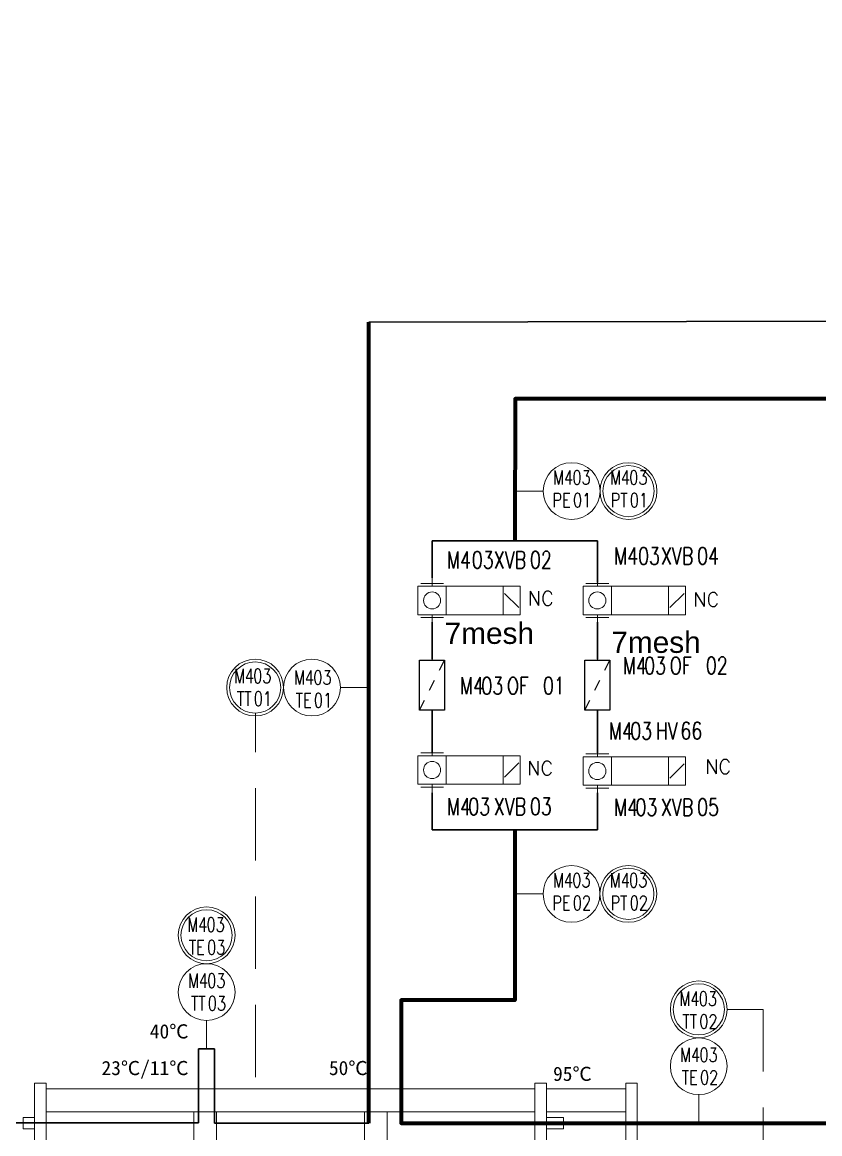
# Model space of a CAD drawing. Header units: inches. Extents: x 10544 to 11608, y 23833 to 24615.
# Drawn here: x 11320.3 to 11460.6, y 24152.4 to 24347.9 of the extents above; entities that cross this region are included whole.
import ezdxf
from ezdxf.enums import TextEntityAlignment as Align

# ---------------------------------------------------------------- set-up
doc = ezdxf.new("R2010")
doc.units = ezdxf.units.IN
doc.header["$MEASUREMENT"] = 0
doc.linetypes.add('DASHED', pattern=[19.05, 12.7, -6.35])
doc.linetypes.add('DASHED2', pattern=[9.525, 6.35, -3.175])
for name, color, linetype, lineweight in [('19 Pipe Process', 30, 'Continuous', 30), ('31 Equipment', 7, 'Continuous', 9), ('32 Instruments Control Loop', 140, 'DASHED', 9), ('33 Instruments Labels', 7, 'Continuous', 9), ('43 TXT English', 7, 'Continuous', 9), ('Pipe-process', 30, 'Continuous', 70)]:
    doc.layers.add(name, color=color, linetype=linetype, lineweight=lineweight)
for name, color, linetype in [('MATERIEL-DIVERS', 7, 'Continuous'), ('REPERES', 7, 'Continuous'), ('techn-data', 7, 'Continuous'), ('TEXTES', 7, 'Continuous'), ('VANNES', 7, 'Continuous')]:
    doc.layers.add(name, color=color, linetype=linetype)
doc.layers.get('REPERES').off()
doc.styles.add('ROMANS', font='ROMANS.SHX')
doc.styles.get("Standard").update_dxf_attribs({"font": 'arial.ttf'})

# ---------------------------------------------------------------- blocks, each defined once
blk = doc.blocks.new('PSTR')
at = {"color": 7}
for p, q in [((3, 1.5), (-3, 1.5)), ((-3, 1.5), (-3, -1.5)), ((1.8, 0.9), (3, 1.5)), ((3, -1.5), (3, 1.5)), ((-0.6, -0.3), (0.6, 0.3)), ((-3, -1.5), (-1.8, -0.9)), ((-3, -1.5), (3, -1.5))]:
    blk.add_line(p, q, dxfattribs=at)
at = {"color": 7, "extrusion": (-1, 0, 0)}
blk.add_point((-3, 0), dxfattribs=at)
at = {"color": 7, "extrusion": (1, 0, 0)}
blk.add_point((3, 0), dxfattribs=at)
blk = doc.blocks.new('APV-VLV-BFLY-SVS-3')
at = {"layer": '31 Equipment', "ltscale": 38}
for p, q in [((1.25, 15.25), (-1.25, 12.75)), ((2.5, 2.5), (-2.5, 2.5)), ((-2.5, 2.5), (-2.5, -2.5)), ((2.5, -2.5), (2.5, 2.5)), ((-2.5, 0), (-4, 0)), ((2.5, 0), (4, 0)), ((-2.5, -2.5), (2.5, -2.5))]:
    blk.add_line(p, q, dxfattribs=at)
at = {"layer": '31 Equipment'}
for p, q in [((-3, 2), (-3, -2)), ((3, -2), (3, 2))]:
    blk.add_line(p, q, dxfattribs=at)
at = {"layer": '31 Equipment', "ltscale": 38}
for points in [[(-2.5, 12.5), (2.5, 12.5), (2.5, 15.5), (-2.5, 15.5)], [(-2.5, 2.5), (2.5, 2.5), (2.5, 12.5), (-2.5, 12.5)]]:
    blk.add_lwpolyline(points, close=True, dxfattribs=at)
blk.add_circle((0, 0), 1.5, dxfattribs=at)
blk = doc.blocks.new('APV-INS-M-L-PE')
at = {"layer": '31 Equipment', "color": 7}
blk.add_line((0, -5), (0, -10), dxfattribs=at)
blk.add_circle((0, 0), 5, dxfattribs=at)
at = {"layer": '33 Instruments Labels', "style": 'ROMANS', "width": 0.8, "flags": 8}
blk.add_attdef('PE', text='', height=3, dxfattribs=at).set_placement((0, 0), align=Align.MIDDLE)
blk = doc.blocks.new('APV-INS-F-L-PT')
at = {"layer": '31 Equipment'}
for radius in [5, 4.5]:
    blk.add_circle((0, 0), radius, dxfattribs=at)
blk = doc.blocks.new('REPNORM1')
at = {"layer": 'TEXTES', "style": 'ROMANS', "width": 0.75}
for tag, p in [('ZONE', (-9.75, -1.25)), ('SOUSZONE', (-5.25, -1.25)), ('ELEMENT', (-0.75, -1.25)), ('NUM', (5.59, -1.22))]:
    blk.add_attdef(tag, p, '', height=3, dxfattribs=at)
blk = doc.blocks.new('REPINS')
at = {"layer": 'TEXTES', "style": 'ROMANS', "width": 0.75}
for tag, p in [('ZONE', (-3.3, 1)), ('SOUSZONE', (0.1, 1)), ('NUM', (0.2, -3))]:
    blk.add_attdef(tag, p, '', height=2.5, dxfattribs=at)
blk.add_attdef('ELEMENT', text='', height=2.5, dxfattribs=at).set_placement((-0.2, -3), align=Align.RIGHT)
blk = doc.blocks.new('APV-INS-M-L-TE')
at = {"layer": '31 Equipment', "color": 7}
blk.add_line((0, -5), (0, -10), dxfattribs=at)
blk.add_circle((0, 0), 5, dxfattribs=at)
at = {"layer": '33 Instruments Labels', "style": 'ROMANS', "width": 0.8, "flags": 8}
blk.add_attdef('TE', text='', height=3, dxfattribs=at).set_placement((0, 0), align=Align.MIDDLE)
blk = doc.blocks.new('APV-INS-F-L-TT')
at = {"layer": '31 Equipment'}
for radius in [5, 4.5]:
    blk.add_circle((0, 0), radius, dxfattribs=at)
blk = doc.blocks.new('APV-HEX-PLAT-13')
at = {"layer": '31 Equipment'}
for p, q in [((-1, 2), (-1, 37)), ((-1, 37), (1, 37)), ((1, 2), (1, 37)), ((1, 36), (15, 36)), ((15, 10), (15, 37)), ((15, 37), (17, 37)), ((17, 10), (17, 37)), ((17, 36), (103, 36)), ((103, 2), (103, 37)), ((103, 37), (105, 37)), ((105, 2), (105, 37)), ((1, 32), (15, 32)), ((17, 32), (103, 32)), ((43, 13), (43, 32)), ((47, 13), (47, 32)), ((73, 13), (73, 32)), ((77, 13), (77, 32)), ((12, 29), (12, 31)), ((12, 31), (15, 31)), ((105, 31), (107, 31)), ((107, 29), (107, 31)), ((12, 29), (15, 29)), ((105, 29), (107, 29)), ((12, 16), (15, 16)), ((12, 14), (12, 16)), ((105, 16), (107, 16)), ((107, 14), (107, 16)), ((12, 14), (15, 14)), ((105, 14), (107, 14)), ((1, 13), (15, 13)), ((17, 13), (103, 13)), ((1, 11), (15, 11)), ((15, 10), (17, 10)), ((17, 11), (103, 11)), ((-1, 6), (1, 6)), ((103, 6), (105, 6)), ((-1, 2), (1, 2)), ((103, 2), (105, 2))]:
    blk.add_line(p, q, dxfattribs=at)
for points in [[(0.5, 2), (-0.5, 2), (0.5, 0), (-0.5, 0)], [(104.5, 2), (103.5, 2), (104.5, 0), (103.5, 0)]]:
    blk.add_trace(points, dxfattribs=at)

msp = doc.modelspace()

# ---------------------------------------------------------------- linework, layer by layer
at = {"layer": '19 Pipe Process'}
for p, q in [((11500.69, 24295.38), (11381.31, 24295.14)), ((11392.43, 24250.19), (11392.43, 24256.69)), ((11421.5, 24256.69), (11392.43, 24256.69)), ((11421.5, 24249.37), (11421.5, 24256.69)), ((11392.43, 24235.87), (11392.43, 24242.37)), ((11421.5, 24235.87), (11421.5, 24242.37)), ((11392.43, 24219.37), (11392.43, 24226.87)), ((11421.5, 24219.37), (11421.5, 24226.87)), ((11392.43, 24212.37), (11392.43, 24205.87)), ((11421.5, 24205.87), (11421.5, 24212.37)), ((11421.5, 24205.87), (11392.43, 24205.87)), ((11351.36, 24154.3), (11351.36, 24167.3)), ((11351.36, 24167.3), (11354.15, 24167.3)), ((11354.15, 24167.3), (11354.14, 24154.26)), ((11354.14, 24154.26), (11381.31, 24154.26))]:
    msp.add_line(p, q, dxfattribs=at)
msp.add_lwpolyline([(11351.36, 24154.3), (11109.41, 24154.3), (11109.41, 24038.63)], dxfattribs=at)
at = {"layer": '32 Instruments Control Loop'}
for points in [[(11361.4, 24162.36), (11361.35, 24226.37)], [(11444.34, 24174.26), (11450.64, 24174.27)], [(11450.67, 24144.3), (11450.64, 24174.27)]]:
    msp.add_lwpolyline(points, dxfattribs=at)
at = {"layer": 'Pipe-process'}
for points in [[(11406.96, 24205.87), (11406.96, 24175.87), (11387.02, 24175.87), (11387.02, 24154.26), (11607.58, 24154.26), (11607.58, 24462.7), (11294.78, 24462.7)], [(11381.31, 24154.26), (11381.31, 24295.14)], [(11466.08, 24281.64), (11407.03, 24281.64), (11406.96, 24256.69)]]:
    msp.add_lwpolyline(points, dxfattribs=at)

# ---------------------------------------------------------------- block references
at = {"layer": '31 Equipment', "rotation": 90.00000000000001}
for name, p in [('APV-INS-F-L-TT', (11361.31, 24230.87)), ('APV-INS-M-L-TE', (11371.31, 24230.87))]:
    msp.add_blockref(name, p, dxfattribs=at)
at = {"layer": '31 Equipment'}
for name, p in [('APV-INS-F-L-TT', (11352.77, 24187.3)), ('APV-INS-M-L-TE', (11352.77, 24177.3)), ('APV-INS-F-L-TT', (11439.34, 24174.26)), ('APV-INS-M-L-TE', (11439.34, 24164.26))]:
    msp.add_blockref(name, p, dxfattribs=at)
at = {"layer": '31 Equipment', "xscale": -1}
msp.add_blockref('APV-HEX-PLAT-13', (11427.53, 24124.26), dxfattribs=at)
at = {"layer": '33 Instruments Labels', "xscale": -1, "rotation": 270}
for p in [(11416.98, 24265.43), (11416.96, 24194.58)]:
    msp.add_blockref('APV-INS-M-L-PE', p, dxfattribs=at)
at = {"layer": '33 Instruments Labels'}
for p in [(11426.98, 24265.43), (11426.96, 24194.58)]:
    msp.add_blockref('APV-INS-F-L-PT', p, dxfattribs=at)
at = {"layer": 'MATERIEL-DIVERS', "linetype": 'DASHED2', "xscale": -1.469999999999999, "yscale": 1.469999999999999, "zscale": 1.469999999999999, "rotation": 270}
for p in [(11392.43, 24231.28), (11421.5, 24231.28)]:
    msp.add_blockref('PSTR', p, dxfattribs=at)
at = {"layer": 'REPERES'}
for p, values in [((11417.01, 24265.58), {'ZONE': 'M4', 'SOUSZONE': '03', 'ELEMENT': 'PE', 'NUM': '01'}), ((11427.01, 24265.58), {'ZONE': 'M4', 'SOUSZONE': '03', 'ELEMENT': 'PT', 'NUM': '01'}), ((11360.87, 24230.67), {'ZONE': 'M4', 'SOUSZONE': '03', 'ELEMENT': 'TT', 'NUM': '01'}), ((11371.44, 24230.38), {'ZONE': 'M4', 'SOUSZONE': '03', 'ELEMENT': 'TE', 'NUM': '01'}), ((11416.99, 24194.73), {'ZONE': 'M4', 'SOUSZONE': '03', 'ELEMENT': 'PE', 'NUM': '02'}), ((11426.99, 24194.73), {'ZONE': 'M4', 'SOUSZONE': '03', 'ELEMENT': 'PT', 'NUM': '02'}), ((11352.66, 24186.93), {'ZONE': 'M4', 'SOUSZONE': '03', 'ELEMENT': 'TE', 'NUM': '03'}), ((11352.78, 24177.07), {'ZONE': 'M4', 'SOUSZONE': '03', 'ELEMENT': 'TT', 'NUM': '03'}), ((11439.23, 24173.89), {'ZONE': 'M4', 'SOUSZONE': '03', 'ELEMENT': 'TT', 'NUM': '02'}), ((11439.35, 24164.02), {'ZONE': 'M4', 'SOUSZONE': '03', 'ELEMENT': 'TE', 'NUM': '02'})]:
    msp.add_blockref('REPINS', p, dxfattribs=at).add_auto_attribs(values)
ref = msp.add_blockref('REPNORM1', (11404.05, 24253.07), dxfattribs=at)
ref.add_attrib('ZONE', 'M4', (11395.05, 24251.82), dxfattribs={"layer": 'TEXTES', "height": 3, "style": 'ROMANS', "width": 0.75})
ref.add_attrib('SOUSZONE', '03', (11399.41, 24251.82), dxfattribs={"layer": 'TEXTES', "height": 3, "style": 'ROMANS', "width": 0.75})
ref.add_attrib('ELEMENT', 'XVB', (11403.31, 24251.82), dxfattribs={"layer": 'TEXTES', "height": 3, "style": 'ROMANS', "width": 0.75})
ref.add_attrib('NUM', '02', (11409.64, 24251.84), dxfattribs={"layer": 'TEXTES', "height": 3, "style": 'ROMANS', "width": 0.75})
ref = msp.add_blockref('REPNORM1', (11433.45, 24253.76), dxfattribs=at)
ref.add_attrib('ZONE', 'M4', (11424.45, 24252.51), dxfattribs={"layer": 'TEXTES', "height": 3, "style": 'ROMANS', "width": 0.75})
ref.add_attrib('SOUSZONE', '03', (11428.66, 24252.51), dxfattribs={"layer": 'TEXTES', "height": 3, "style": 'ROMANS', "width": 0.75})
ref.add_attrib('ELEMENT', 'XVB', (11432.7, 24252.51), dxfattribs={"layer": 'TEXTES', "height": 3, "style": 'ROMANS', "width": 0.75})
ref.add_attrib('NUM', '04', (11439.04, 24252.53), dxfattribs={"layer": 'TEXTES', "height": 3, "style": 'ROMANS', "width": 0.75})
ref = msp.add_blockref('REPNORM1', (11434.99, 24234.47), dxfattribs=at)
ref.add_attrib('ZONE', 'M4', (11425.99, 24233.22), dxfattribs={"layer": 'TEXTES', "height": 3, "style": 'ROMANS', "width": 0.75})
ref.add_attrib('SOUSZONE', '03', (11429.74, 24233.22), dxfattribs={"layer": 'TEXTES', "height": 3, "style": 'ROMANS', "width": 0.75})
ref.add_attrib('ELEMENT', 'OF', (11434.24, 24233.22), dxfattribs={"layer": 'TEXTES', "height": 3, "style": 'ROMANS', "width": 0.75})
ref.add_attrib('NUM', '02', (11440.58, 24233.25), dxfattribs={"layer": 'TEXTES', "height": 3, "style": 'ROMANS', "width": 0.75})
ref = msp.add_blockref('REPNORM1', (11406.35, 24230.93), dxfattribs=at)
ref.add_attrib('ZONE', 'M4', (11397.35, 24229.68), dxfattribs={"layer": 'TEXTES', "height": 3, "style": 'ROMANS', "width": 0.75})
ref.add_attrib('SOUSZONE', '03', (11401.1, 24229.68), dxfattribs={"layer": 'TEXTES', "height": 3, "style": 'ROMANS', "width": 0.75})
ref.add_attrib('ELEMENT', 'OF', (11405.6, 24229.68), dxfattribs={"layer": 'TEXTES', "height": 3, "style": 'ROMANS', "width": 0.75})
ref.add_attrib('NUM', '01', (11411.94, 24229.71), dxfattribs={"layer": 'TEXTES', "height": 3, "style": 'ROMANS', "width": 0.75})
ref = msp.add_blockref('REPNORM1', (11432.54, 24223), dxfattribs=at)
ref.add_attrib('ZONE', 'M4', (11423.54, 24221.75), dxfattribs={"layer": 'TEXTES', "height": 3, "style": 'ROMANS', "width": 0.75})
ref.add_attrib('SOUSZONE', '03', (11427.29, 24221.75), dxfattribs={"layer": 'TEXTES', "height": 3, "style": 'ROMANS', "width": 0.75})
ref.add_attrib('ELEMENT', 'HV', (11431.79, 24221.75), dxfattribs={"layer": 'TEXTES', "height": 3, "style": 'ROMANS', "width": 0.75})
ref.add_attrib('NUM', '66', (11436.1, 24221.78), dxfattribs={"layer": 'TEXTES', "height": 3, "style": 'ROMANS', "width": 0.75})
ref = msp.add_blockref('REPNORM1', (11404.05, 24209.68), dxfattribs=at)
ref.add_attrib('ZONE', 'M4', (11395.05, 24208.43), dxfattribs={"layer": 'TEXTES', "height": 3, "style": 'ROMANS', "width": 0.75})
ref.add_attrib('SOUSZONE', '03', (11398.8, 24208.43), dxfattribs={"layer": 'TEXTES', "height": 3, "style": 'ROMANS', "width": 0.75})
ref.add_attrib('ELEMENT', 'XVB', (11403.31, 24208.43), dxfattribs={"layer": 'TEXTES', "height": 3, "style": 'ROMANS', "width": 0.75})
ref.add_attrib('NUM', '03', (11409.64, 24208.46), dxfattribs={"layer": 'TEXTES', "height": 3, "style": 'ROMANS', "width": 0.75})
ref = msp.add_blockref('REPNORM1', (11433.45, 24209.57), dxfattribs=at)
ref.add_attrib('ZONE', 'M4', (11424.45, 24208.32), dxfattribs={"layer": 'TEXTES', "height": 3, "style": 'ROMANS', "width": 0.75})
ref.add_attrib('SOUSZONE', '03', (11428.2, 24208.32), dxfattribs={"layer": 'TEXTES', "height": 3, "style": 'ROMANS', "width": 0.75})
ref.add_attrib('ELEMENT', 'XVB', (11432.7, 24208.32), dxfattribs={"layer": 'TEXTES', "height": 3, "style": 'ROMANS', "width": 0.75})
ref.add_attrib('NUM', '05', (11439.04, 24208.34), dxfattribs={"layer": 'TEXTES', "height": 3, "style": 'ROMANS', "width": 0.75})
at = {"layer": 'VANNES', "rotation": 270}
msp.add_blockref('APV-VLV-BFLY-SVS-3', (11392.43, 24246.19), dxfattribs=at)
at = {"layer": 'VANNES', "xscale": -1, "rotation": 270}
for p in [(11421.5, 24246.19), (11392.43, 24216.37), (11421.5, 24216.19)]:
    msp.add_blockref('APV-VLV-BFLY-SVS-3', p, dxfattribs=at)

# ---------------------------------------------------------------- texts
at = {"layer": '31 Equipment', "color": 1, "char_height": 2.5, "width": 28.4552, "attachment_point": 3, "style": 'ROMANS'}
for s, insert in [('{\\fKaiTi|b0|i0|c134|p49;4\\fKaiTi|b0|i0|c0|p49;0\\fKaiTi|b0|i0|c134|p49;℃}', (11349.6, 24171.65)), ('{\\fKaiTi|b0|i0|c134|p49;23℃/11℃}', (11349.6, 24165.2)), ('{\\fKaiTi|b0|i0|c134|p49;50℃}', (11381.1, 24165.2)), ('{\\fKaiTi|b0|i0|c134|p49;95℃}', (11420.52, 24164.18))]:
    msp.add_mtext(s, dxfattribs=dict(at, insert=insert))
at = {"layer": '43 TXT English', "color": 1}
for p in [(11394.64, 24242.3), (11423.96, 24240.72)]:
    msp.add_text('7mesh', height=3.75, dxfattribs=at).set_placement(p, align=Align.TOP_LEFT)
at = {"layer": 'techn-data', "style": 'ROMANS'}
for p in [(11411.54, 24246.56), (11440.65, 24246.37), (11411.43, 24216.69), (11442.75, 24216.95)]:
    msp.add_text('NC', height=2.5, dxfattribs=at).set_placement(p, align=Align.MIDDLE_CENTER)

doc.saveas('drawing.dxf')
